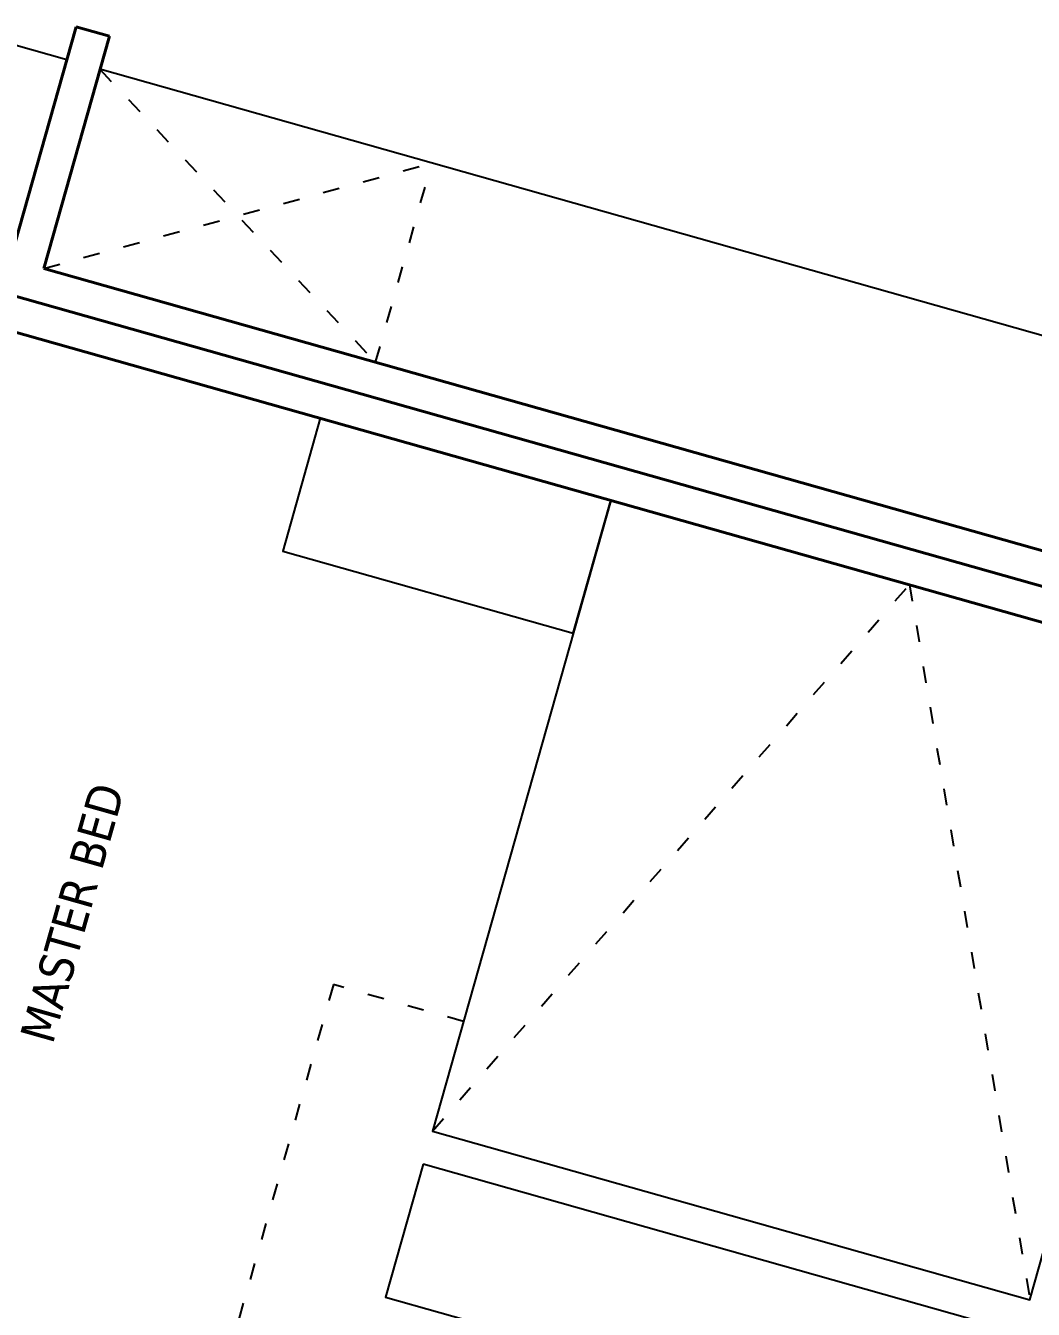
# Model space of a CAD drawing. Header units: millimetres. Extents: x -361654186 to 361255443, y -278569811 to 278836587.
# Drawn here: x -20510 to -17588, y 152307 to 156028 of the extents above; entities that cross this region are included whole.
import ezdxf

# ---------------------------------------------------------------- set-up
doc = ezdxf.new("R2010")
doc.units = ezdxf.units.MM
doc.header["$MEASUREMENT"] = 0
doc.linetypes.add('ACAD_ISO03W100', pattern=[30, 12, -18])
for name, color, linetype in [('1VinaPVC-Text', 9, 'Continuous'), ('IDEA - dim', 251, 'Continuous'), ('KT-Net manh', 139, 'Continuous'), ('KT-Thay', 7, 'Continuous')]:
    doc.layers.add(name, color=color, linetype=linetype)
doc.layers.add('KT-Net cat', color=1, linetype='Continuous', lineweight=40)
doc.styles.add('Tahoma', font='tahoma.ttf')

# ---------------------------------------------------------------- blocks, each defined once
blk = doc.blocks.new('PH4')
at = {"layer": 'IDEA - dim'}
for p, q in [((2670, 800), (770, 800)), ((7900, 800), (2770, 800))]:
    blk.add_line(p, q, dxfattribs=at)
at = {"layer": 'KT-Net cat'}
for p, q in [((2670, 900), (2670, 200)), ((2770, 900), (2670, 900)), ((2770, 900), (2770, 200)), ((8100, 200), (2770, 200)), ((8100, 100), (0, 100))]:
    blk.add_line(p, q, dxfattribs=at)
at = {"layer": 'KT-Net cat', "const_width": 100}
blk.add_lwpolyline([(2770, 200), (2770, 200)], dxfattribs=at)
at = {"layer": 'KT-Net manh', "linetype": 'ACAD_ISO03W100', "ltscale": 4}
for p, q in [((2770, 200), (3770, 800)), ((2770, 800), (3770, 200))]:
    blk.add_line(p, q, dxfattribs=at)
blk.add_lwpolyline([(2770, 800), (2770, 200), (3770, 200), (3770, 800)], dxfattribs=at)
blk = doc.blocks.new('A$C49EF45C1')
at = {"layer": 'IDEA - dim', "elevation": 0}
for points in [[(-3565.1, 19850.2), (-4440, 19850.2), (-4440, 19450.2), (-3565.1, 19450.3)], [(-3564.9, 19850.3), (-3565, 17950.3), (-1765, 17950.2), (-1764.9, 19850.2)], [(-3565, 17850.3), (-3565, 17450.3), (-1765, 17450.2), (-1765, 17850.2)]]:
    blk.add_lwpolyline(points, close=True, dxfattribs=at)
at = {"layer": 'KT-Net cat'}
for p, q in [((0, 19950.2), (-8100, 19950.2)), ((0, 19850.2), (-7930, 19850.2))]:
    blk.add_line(p, q, dxfattribs=at)
at = {"layer": 'KT-Net manh', "linetype": 'ACAD_ISO03W100', "ltscale": 4, "elevation": 0}
for points in [[(-3565, 17950.3), (-2664.9, 19850.3), (-1765, 17950.2)], [(-3565, 18280.5), (-3957, 18280.5), (-3957, 16949.1), (-1414.4, 16949.1), (-1414.4, 18280.5), (-1765, 18280.5)]]:
    blk.add_lwpolyline(points, dxfattribs=at)
at = {"layer": '1VinaPVC-Text', "style": 'Tahoma'}
blk.add_text('MASTER BED', height=100, rotation=90.0021, dxfattribs=at).set_placement((-4692.4, 17890.2))

msp = doc.modelspace()

# ---------------------------------------------------------------- block references
at = {"color": 1, "rotation": 344.2212255667963}
msp.add_blockref('A$C49EF45C1', (-20780.7, 134580.6, 0), dxfattribs=at)
at = {"layer": 'KT-Thay', "rotation": 344.2212255667963}
msp.add_blockref('PH4', (-23177.5, 155885.3, 0), dxfattribs=at)

doc.saveas('drawing.dxf')
